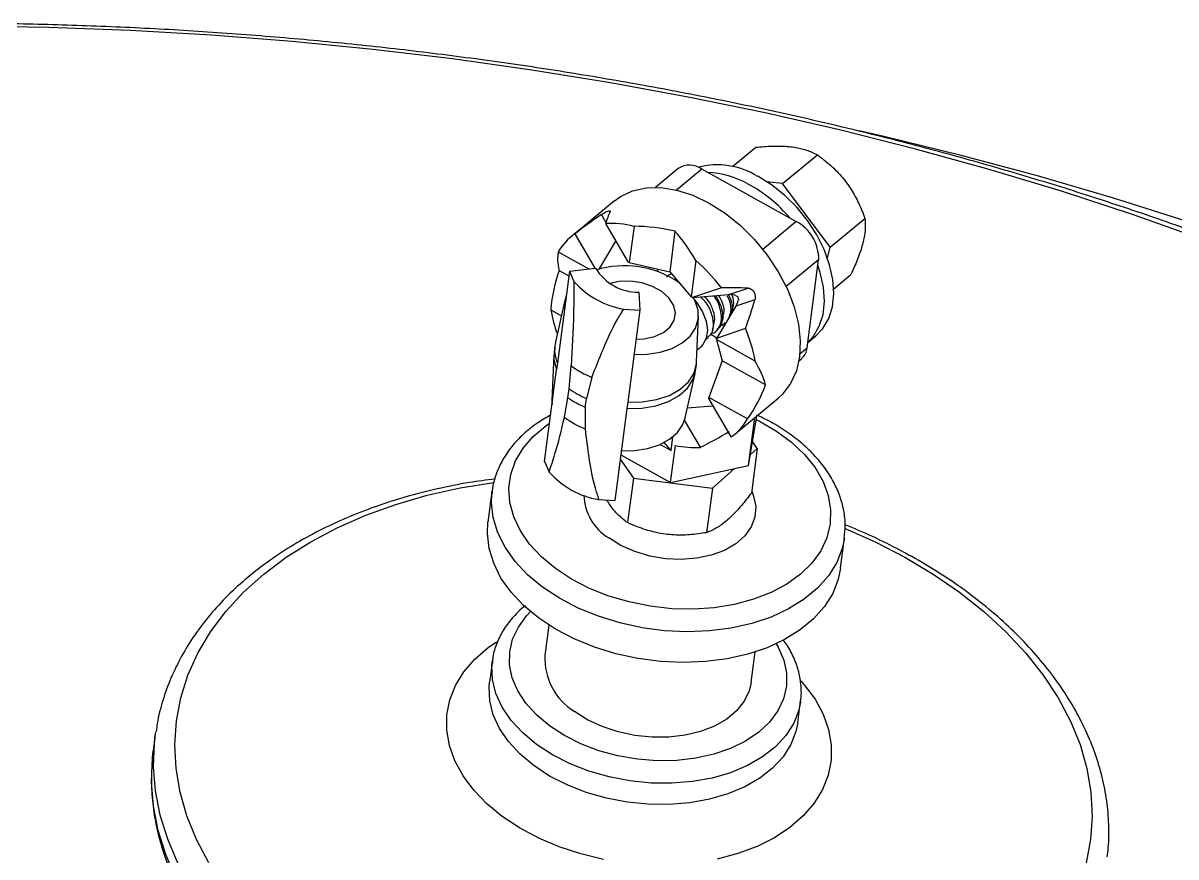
# Model space of a CAD drawing. Header units: millimetres. Extents: x 107291 to 113922, y -130611 to -125922.
# Drawn here: x 111815.9 to 111930.9, y -128585.9 to -128502.6 of the extents above; entities that cross this region are included whole.
import ezdxf

# ---------------------------------------------------------------- set-up
doc = ezdxf.new("R2010")
doc.units = ezdxf.units.MM
doc.header["$LTSCALE"] = 13
doc.layers.add('几何体', color=7, linetype='Continuous')

msp = doc.modelspace()

# ---------------------------------------------------------------- linework, layer by layer
at = {"layer": '几何体'}
for p, q in [((111886.63, -128516.98), (111888.97, -128515.04)), ((111891.64, -128518.67), (111895.11, -128515.8)), ((111881.21, -128517.17), (111878.94, -128519.05)), ((111883.57, -128517.23), (111881.04, -128519.32)), ((111892.97, -128522.45), (111883.57, -128517.23)), ((111891.64, -128518.67), (111890.06, -128518.48)), ((111896.38, -128525.03), (111891.64, -128518.67)), ((111874.88, -128520.38), (111870.54, -128523.97)), ((111874.01, -128522.52), (111873.56, -128521.76)), ((111889.65, -128525.21), (111892.97, -128522.45)), ((111896.38, -128525.03), (111899.85, -128522.16)), ((111873.96, -128522.66), (111876.21, -128526.48)), ((111876.82, -128522.94), (111876.34, -128526.55)), ((111880.9, -128523.43), (111880.37, -128527.49)), ((111870.9, -128523.7), (111872.91, -128527.12)), ((111873.32, -128527.22), (111874.99, -128524.42)), ((111869.26, -128525.5), (111872.31, -128527.18)), ((111896.11, -128526.1), (111896.38, -128525.03)), ((111876.34, -128526.55), (111876.21, -128526.48)), ((111876.34, -128526.55), (111880.37, -128527.49)), ((111882.99, -128526.36), (111882.52, -128529.98)), ((111895.23, -128526.28), (111892, -128528.96)), ((111894.08, -128535.08), (111895.23, -128526.28)), ((111870.37, -128527.41), (111869.17, -128536.6)), ((111869.35, -128527.34), (111870.31, -128527.88)), ((111870.37, -128527.41), (111872.97, -128527.11)), ((111870.37, -128527.41), (111870.81, -128528.45)), ((111879.17, -128527.21), (111879.14, -128527.44)), ((111880.37, -128527.49), (111882.52, -128529.98)), ((111896.74, -128529.18), (111898.45, -128527.76)), ((111885.53, -128529.08), (111882.65, -128530.05)), ((111886.27, -128529.75), (111888.19, -128529.1)), ((111869.94, -128530.19), (111868.96, -128534.62)), ((111877.3, -128529.51), (111877.38, -128531.3)), ((111882.65, -128530.05), (111882.52, -128529.98)), ((111882.65, -128530.05), (111886.27, -128529.75)), ((111888.88, -128530.26), (111886.96, -128530.91)), ((111868.51, -128531.27), (111869.57, -128531.86)), ((111875.78, -128531.21), (111877.38, -128531.3)), ((111877.38, -128531.3), (111876.18, -128540.49)), ((111886.96, -128530.91), (111885.05, -128534.12)), ((111883.06, -128536.47), (111883.25, -128531.93)), ((111885.95, -128532.58), (111885.98, -128532.56)), ((111884.46, -128533.71), (111885.08, -128534.06)), ((111885.01, -128533.36), (111885.15, -128533.25)), ((111887.92, -128533.15), (111885.05, -128534.12)), ((111894.15, -128534.54), (111894.95, -128533.88)), ((111868.91, -128534.88), (111868.83, -128535.51)), ((111883.11, -128535.27), (111883.45, -128534.99)), ((111883.99, -128534.2), (111884.21, -128534.02)), ((111885.03, -128534.25), (111885.05, -128534.12)), ((111888.9, -128536.39), (111885.03, -128534.25)), ((111885.03, -128534.25), (111885.59, -128536.35)), ((111893.36, -128535.67), (111894.08, -128535.08)), ((111868.81, -128535.78), (111868.62, -128540.31)), ((111893.27, -128536.35), (111893.55, -128536.12)), ((111867.88, -128546.41), (111869.09, -128537.23)), ((111869.17, -128536.6), (111869.09, -128537.23)), ((111870.33, -128539.17), (111870.54, -128536.88)), ((111882.95, -128537.36), (111883.03, -128536.73)), ((111885.59, -128536.35), (111884.27, -128540.02)), ((111889.93, -128538.76), (111885.59, -128536.35)), ((111872.6, -128538.02), (111872.07, -128540.13)), ((111881.92, -128542.06), (111882.91, -128537.63)), ((111870.22, -128540.05), (111870.33, -128539.17)), ((111868.62, -128540.31), (111868.63, -128540.71)), ((111869.87, -128542), (111870.22, -128540.05)), ((111871.95, -128541.01), (111872.07, -128540.13)), ((111876.18, -128540.49), (111876.1, -128541.12)), ((111884.26, -128540.14), (111884.27, -128540.02)), ((111886.51, -128543.96), (111884.26, -128540.14)), ((111888.14, -128542.16), (111884.27, -128540.02)), ((111886.87, -128543.69), (111891.2, -128540.1)), ((111871.95, -128541.01), (111871.93, -128543.15)), ((111876.1, -128541.12), (111874.89, -128550.3)), ((111884.69, -128540.89), (111882.13, -128541.1)), ((111888.24, -128546.83), (111889.05, -128541.88)), ((111883.44, -128545), (111881.86, -128542.3)), ((111888.24, -128546.83), (111888.87, -128542.03)), ((111880.51, -128545.32), (111880.69, -128543.95)), ((111879.42, -128544.71), (111880.51, -128545.32)), ((111880.51, -128545.32), (111879.82, -128544.52)), ((111880.46, -128548.52), (111880.95, -128544.81)), ((111888.42, -128545.72), (111889.11, -128545.11)), ((111889.11, -128545.11), (111888.52, -128549.56)), ((111889.11, -128545.11), (111888.63, -128544.43)), ((111867.88, -128546.41), (111868.33, -128547.46)), ((111875.43, -128546.17), (111876.75, -128548.08)), ((111875.49, -128545.76), (111880.46, -128548.52)), ((111880.46, -128548.52), (111888.24, -128546.83)), ((111884.63, -128549.07), (111886.81, -128547.14)), ((111876.75, -128548.08), (111876.17, -128552.52)), ((111876.75, -128548.08), (111884.63, -128549.07)), ((111862.64, -128549.41), (111862.24, -128552.48)), ((111862.61, -128549.66), (111862.64, -128549.41)), ((111884.63, -128549.07), (111884.05, -128553.52)), ((111873.3, -128550.21), (111874.89, -128550.3)), ((111897.41, -128557.08), (111897.82, -128554.02)), ((111868.32, -128562.74), (111867.92, -128565.78)), ((111888.5, -128568.48), (111888.9, -128565.43)), ((111862.68, -128566.32), (111862.4, -128568.44)), ((111862.66, -128566.51), (111862.68, -128566.32)), ((111893.15, -128572.47), (111893.43, -128570.34)), ((111893.43, -128570.34), (111893.42, -128570.44)), ((111829.05, -128573.78), (111828.85, -128575.31)), ((111829.05, -128573.78), (111829.1, -128573.39))]:
    msp.add_line(p, q, dxfattribs=at)
at = {"layer": '几何体', "flags": 128}
for points in [[(111933.47, -128524.21), (111926.53, -128521.75), (111919.46, -128519.43), (111912.24, -128517.26), (111904.9, -128515.22), (111897.44, -128513.34), (111889.88, -128511.61), (111882.21, -128510.03), (111874.45, -128508.61), (111866.62, -128507.34), (111858.71, -128506.23), (111850.74, -128505.27), (111842.71, -128504.48), (111834.65, -128503.85), (111826.55, -128503.38), (111818.43, -128503.08), (111810.29, -128502.94)], [(111931.91, -128522.42), (111924.55, -128520.09), (111917.06, -128517.9), (111909.45, -128515.86), (111901.72, -128513.96), (111899.26, -128513.39)], [(111894.95, -128533.88), (111895.66, -128533.13), (111896.24, -128532.13), (111896.6, -128530.96), (111896.74, -128529.66), (111896.65, -128528.24), (111896.33, -128526.77), (111895.79, -128525.26), (111895.05, -128523.78), (111894.12, -128522.35), (111893.04, -128521.02), (111891.82, -128519.82), (111890.52, -128518.78), (111889.15, -128517.94)], [(111874.88, -128520.38), (111875.45, -128519.96), (111876.65, -128519.39)], [(111876.65, -128519.39), (111878.01, -128519.1), (111879.49, -128519.07), (111881.06, -128519.32), (111882.67, -128519.84), (111884.3, -128520.61), (111885.89, -128521.63), (111887.42, -128522.85), (111888.84, -128524.26), (111890.11, -128525.81), (111891.21, -128527.47)], [(111894.15, -128534.53), (111894.72, -128533.91), (111895.3, -128532.91), (111895.67, -128531.74), (111895.8, -128530.43), (111895.71, -128529.02), (111895.39, -128527.54), (111895.16, -128526.83)], [(111891.21, -128527.47), (111892.11, -128529.2), (111892.78, -128530.96), (111893.22, -128532.69), (111893.4, -128534.37), (111893.33, -128535.95), (111893.01, -128537.38), (111892.44, -128538.64), (111891.64, -128539.69), (111891.2, -128540.1)], [(111877, -128534.21), (111877.82, -128534.17), (111878.86, -128533.94), (111879.74, -128533.53), (111880.41, -128532.97), (111880.82, -128532.3), (111880.94, -128531.56), (111880.76, -128530.81), (111880.3, -128530.09), (111879.58, -128529.45), (111878.66, -128528.94), (111877.6, -128528.59), (111876.46, -128528.42), (111875.33, -128528.45), (111874.4, -128528.64)], [(111870.06, -128529.79), (111869.93, -128530.24), (111869.89, -128531.09)], [(111876.76, -128535.73), (111878.12, -128535.71), (111879.43, -128535.5), (111880.61, -128535.12), (111881.61, -128534.57), (111882.41, -128533.89), (111882.95, -128533.09), (111883.22, -128532.22), (111883.21, -128531.31), (111882.91, -128530.4), (111882.72, -128530.05)], [(111882.84, -128530.26), (111883.09, -128530.57), (111883.64, -128531.46), (111884, -128532.4), (111884.13, -128533.3), (111884.02, -128534.1), (111883.69, -128534.74), (111883.45, -128534.99)], [(111868.83, -128535.51), (111868.82, -128536.24), (111869.09, -128537.23)], [(111876.1, -128541.12), (111877.58, -128541.09), (111878.98, -128540.87), (111880.25, -128540.44), (111881.33, -128539.84), (111882.16, -128539.08), (111882.71, -128538.21), (111882.95, -128537.36)], [(111876.18, -128540.49), (111877.66, -128540.47), (111879.07, -128540.24), (111880.34, -128539.81), (111881.41, -128539.21), (111882.24, -128538.45), (111882.8, -128537.58), (111883.05, -128536.62), (111883.06, -128536.47)], [(111868.97, -128557.11), (111867.57, -128555.93), (111866.39, -128554.66), (111865.47, -128553.32), (111864.81, -128551.93), (111864.42, -128550.51), (111864.33, -128549.09), (111864.52, -128547.7), (111864.99, -128546.35), (111865.74, -128545.08), (111866.75, -128543.91), (111868, -128542.86), (111868.38, -128542.59)], [(111888.99, -128542.23), (111889.32, -128542.4), (111891.02, -128543.38), (111892.53, -128544.5), (111893.82, -128545.72), (111894.87, -128547.03), (111895.67, -128548.41), (111896.19, -128549.82), (111896.43, -128551.24), (111896.39, -128552.65), (111896.05, -128554.02), (111895.44, -128555.33), (111894.56, -128556.55), (111893.43, -128557.66), (111892.06, -128558.65), (111890.49, -128559.49), (111888.73, -128560.17), (111886.83, -128560.68), (111884.81, -128561.01), (111882.71, -128561.15), (111880.58, -128561.11), (111878.43, -128560.87), (111876.33, -128560.44), (111874.29, -128559.85), (111872.36, -128559.08), (111870.58, -128558.16), (111868.97, -128557.11), (111868.97, -128557.11)], [(111875.5, -128545.35), (111876.86, -128545.33), (111878.17, -128545.13), (111879.35, -128544.74), (111880.36, -128544.2), (111881.15, -128543.51), (111881.69, -128542.72), (111881.92, -128542.06)], [(111834.39, -128586.47), (111833.17, -128584.15), (111832.21, -128581.8), (111831.52, -128579.43), (111831.12, -128577.05), (111831, -128574.67), (111831.15, -128572.32), (111831.59, -128570.01), (111832.31, -128567.74), (111833.3, -128565.54), (111834.56, -128563.42), (111836.08, -128561.39), (111837.86, -128559.46), (111839.87, -128557.65), (111842.1, -128555.97), (111844.56, -128554.42), (111847.21, -128553.03), (111850.04, -128551.78), (111853.04, -128550.7), (111856.18, -128549.79), (111859.45, -128549.05), (111862.83, -128548.5)], [(111867.69, -128558.96), (111866.2, -128557.72), (111864.95, -128556.39), (111863.94, -128554.98), (111863.21, -128553.52), (111862.75, -128552.02), (111862.58, -128550.53), (111862.61, -128549.66)], [(111888.55, -128549.39), (111888.74, -128549.87), (111888.96, -128550.92), (111888.87, -128551.96), (111888.5, -128552.94), (111887.86, -128553.85), (111886.96, -128554.64), (111885.83, -128555.29), (111884.52, -128555.77), (111883.07, -128556.08), (111881.53, -128556.2), (111879.95, -128556.12), (111878.38, -128555.86), (111876.88, -128555.41), (111875.5, -128554.79), (111874.29, -128554.03)], [(111867.29, -128562.02), (111865.8, -128560.79), (111864.55, -128559.46), (111863.54, -128558.05), (111862.81, -128556.58), (111862.35, -128555.09), (111862.18, -128553.59), (111862.24, -128552.48)], [(111897.89, -128553.09), (111900.86, -128554.43), (111903.84, -128555.97), (111906.65, -128557.66), (111909.27, -128559.47), (111911.7, -128561.39), (111913.91, -128563.42), (111915.89, -128565.55), (111917.63, -128567.75), (111919.12, -128570.01), (111920.35, -128572.33), (111921.31, -128574.68), (111921.99, -128577.05), (111922.4, -128579.43), (111922.52, -128581.81), (111922.36, -128584.16), (111921.92, -128586.47)], [(111897.81, -128554.07), (111897.59, -128555.11), (111897.04, -128556.51), (111896.22, -128557.84), (111895.13, -128559.06), (111893.8, -128560.16), (111892.24, -128561.13), (111890.49, -128561.94), (111888.57, -128562.58), (111886.51, -128563.05), (111884.35, -128563.32), (111882.12, -128563.41), (111879.86, -128563.31), (111877.61, -128563.01), (111875.4, -128562.53), (111873.26, -128561.87), (111871.25, -128561.05), (111869.38, -128560.07), (111867.69, -128558.96)], [(111897.41, -128557.08), (111897.19, -128558.17), (111896.64, -128559.58), (111895.81, -128560.9), (111894.73, -128562.13), (111893.39, -128563.23), (111891.84, -128564.19), (111890.09, -128565.01), (111888.17, -128565.65), (111886.11, -128566.11), (111883.95, -128566.39), (111881.72, -128566.48), (111879.46, -128566.37), (111877.2, -128566.08), (111874.99, -128565.6), (111872.86, -128564.94), (111870.85, -128564.12), (111868.98, -128563.14), (111867.29, -128562.02)], [(111868.38, -128572.81), (111867.09, -128571.72), (111866.03, -128570.55), (111865.22, -128569.3), (111864.67, -128568.01), (111864.4, -128566.7), (111864.41, -128565.4), (111864.7, -128564.14), (111865.27, -128562.94), (111866.09, -128561.82), (111866.49, -128561.4)], [(111863.67, -128581.85), (111862.14, -128580.59), (111860.83, -128579.23), (111859.76, -128577.8), (111858.95, -128576.31), (111858.41, -128574.78), (111858.14, -128573.24), (111858.15, -128571.72), (111858.44, -128570.22), (111859.01, -128568.79), (111859.84, -128567.42), (111860.93, -128566.16), (111862.26, -128565), (111863.09, -128564.42)], [(111891.01, -128564.61), (111891.2, -128564.96), (111891.75, -128566.25), (111892.02, -128567.56), (111892.01, -128568.86), (111891.72, -128570.12), (111891.16, -128571.32), (111890.33, -128572.44), (111889.25, -128573.45), (111887.95, -128574.33), (111886.45, -128575.07), (111884.79, -128575.64), (111882.99, -128576.04), (111881.09, -128576.26), (111879.13, -128576.29), (111877.16, -128576.14), (111875.2, -128575.8), (111873.31, -128575.29), (111871.52, -128574.61), (111869.86, -128573.77), (111868.38, -128572.81)], [(111867.09, -128574.66), (111865.71, -128573.51), (111864.57, -128572.26), (111863.67, -128570.94), (111863.04, -128569.57), (111862.7, -128568.17), (111862.64, -128566.78), (111862.66, -128566.51)], [(111866.81, -128576.78), (111865.44, -128575.63), (111864.29, -128574.38), (111863.39, -128573.06), (111862.77, -128571.69), (111862.42, -128570.3), (111862.36, -128568.91), (111862.4, -128568.47)], [(111888.5, -128568.48), (111888.31, -128569.31), (111887.81, -128570.35), (111887.05, -128571.3), (111886.06, -128572.13), (111884.85, -128572.83), (111883.45, -128573.38), (111881.92, -128573.75), (111880.28, -128573.94), (111878.59, -128573.95), (111876.88, -128573.77), (111875.22, -128573.41), (111873.63, -128572.88), (111872.17, -128572.19), (111870.88, -128571.36)], [(111893.44, -128568.31), (111893.8, -128568.72), (111894.87, -128570.15), (111895.68, -128571.64), (111896.22, -128573.17), (111896.49, -128574.71), (111896.48, -128576.23), (111896.19, -128577.72), (111895.62, -128579.16), (111894.79, -128580.53), (111893.7, -128581.79), (111892.37, -128582.95), (111890.83, -128583.97), (111889.09, -128584.85), (111887.17, -128585.56), (111885.11, -128586.11)], [(111893.42, -128570.44), (111893.25, -128571.24), (111892.74, -128572.55), (111891.96, -128573.78), (111890.92, -128574.9), (111889.63, -128575.91), (111888.14, -128576.77), (111886.45, -128577.48), (111884.61, -128578.02), (111882.65, -128578.37), (111880.6, -128578.54), (111878.51, -128578.52), (111876.4, -128578.31), (111874.33, -128577.91), (111872.32, -128577.33), (111870.43, -128576.59), (111868.67, -128575.69), (111867.09, -128574.66)], [(111893.15, -128572.48), (111892.97, -128573.36), (111892.46, -128574.67), (111891.68, -128575.9), (111890.64, -128577.03), (111889.36, -128578.03), (111887.86, -128578.9), (111886.18, -128579.6), (111884.34, -128580.14), (111882.37, -128580.5), (111880.32, -128580.66), (111878.23, -128580.64), (111876.12, -128580.43), (111874.05, -128580.03), (111872.05, -128579.46), (111870.15, -128578.71), (111868.39, -128577.82), (111866.81, -128576.78)], [(111842.67, -128599.55), (111840.2, -128597.59), (111837.95, -128595.53), (111835.92, -128593.38), (111834.13, -128591.15), (111832.59, -128588.86), (111831.31, -128586.51), (111830.29, -128584.13), (111829.54, -128581.72), (111829.07, -128579.3), (111828.88, -128576.89), (111828.97, -128574.49), (111829.05, -128573.78)], [(111842.47, -128601.07), (111840, -128599.11), (111837.75, -128597.05), (111835.72, -128594.9), (111833.93, -128592.68), (111832.39, -128590.38), (111831.11, -128588.04), (111830.09, -128585.65), (111829.34, -128583.24), (111828.87, -128580.82), (111828.68, -128578.41), (111828.77, -128576.01), (111828.85, -128575.31)], [(111873.76, -128586.14), (111871.51, -128585.59), (111869.35, -128584.88), (111867.3, -128584.02), (111865.4, -128583), (111863.67, -128581.85)]]:
    msp.add_lwpolyline(points, dxfattribs=at)
at = {"layer": '几何体'}
for centre, radius, start, end in [((111882.35, -128518.9), 2.07, 53.7853, 123.3478), ((111885.12, -128524.43), 7.63, 58.1185, 104.7186), ((111883.69, -128526.79), 9.25, 60.7715, 87.1671), ((111881.09, -128531.73), 14.83, 40.3577, 61.3099), ((111890.99, -128526.2), 4.25, 358.9076, 62.092), ((111874.53, -128531.67), 9.02, 75.3304, 93.6298), ((111874.06, -128528.22), 5.52, 124.9894, 150.4184), ((111875.89, -128536.38), 9.51, 55.5582, 107.5399), ((111870.05, -128540.99), 19.53, 37.581, 48.5016), ((111877.22, -128524.56), 4.95, 210.9791, 270.9711), ((111877.18, -128522.84), 8.48, 221.399, 260.5512), ((111882.6, -128528.78), 14.31, 190.0193, 200.1464), ((111874.32, -128539), 14.81, 10.1529, 23.2896), ((111872.06, -128535.29), 3.17, 167.7502, 204.2321), ((111892.52, -128534.93), 1.57, 311.02, 354.6657), ((111876.21, -128529.08), 9.64, 233.9636, 247.9866), ((111875.93, -128531.12), 9.8, 235.1603, 246.7899), ((111875.82, -128532), 9.8, 235.1603, 246.7899), ((111875.54, -128534.21), 9.64, 233.9636, 247.9866), ((111883.34, -128539.44), 5.52, 304.9894, 330.4184), ((111882.86, -128536.21), 8.81, 257.4429, 273.7659), ((111874.69, -128541.85), 8.48, 221.399, 260.5512), ((111877, -128549.6), 5.2, 182.2027, 238.5522), ((111874.04, -128566.12), 6.12, 176.8185, 238.9113)]:
    msp.add_arc(centre, radius, start, end, dxfattribs=at)
for centre, major_axis, ratio, start_param, end_param in [((111881.05, -128531.89), (20.52, 13.37), 0.513306, 1.601215, 1.736212), ((111881.05, -128531.89), (-3.77, 13.09), 0.514741, 0.517382, 0.65238), ((111879.64, -128533.05), (13.13, -4.38), 0.694542, 1.704786, 2.009479), ((111879.64, -128533.05), (-4.7, 12.54), 0.442965, 5.102232, 5.406925), ((111879.64, -128533.05), (10.01, -8.29), 0.365326, 3.310116, 3.614809), ((111879.64, -128533.05), (-1.22, 13.44), 0.827195, 1.058241, 1.362933), ((111881.05, -128531.89), (20.59, 0.67), 0.132534, 1.212127, 1.347124), ((111886.81, -128530.38), (1.01, -0.37), 0.512945, 1.64449, 2.3135), ((111886.81, -128530.38), (0.345, 0.927), 0.364012, 4.244958, 4.913968), ((111881.05, -128531.89), (7.9, 21.25), 0.304046, 4.766162, 4.90116), ((111879.64, -128533.05), (10.01, -8.29), 0.365326, 0.473216, 0.777909), ((111879.64, -128533.05), (-1.22, 13.44), 0.827195, 3.895141, 4.199833), ((111881.05, -128531.89), (20.52, 13.37), 0.513306, 4.500572, 4.635569)]:
    msp.add_ellipse(centre, major_axis=major_axis, ratio=ratio, start_param=start_param, end_param=end_param, dxfattribs=at)
for points, knots in [([(112045.04, -128636.45), (112044.92, -128635), (112044.68, -128632.02), (112043.99, -128627.54), (112043.07, -128623.01), (112041.89, -128618.5), (112040.46, -128614.01), (112038.78, -128609.55), (112036.85, -128605.13), (112034.68, -128600.74), (112032.27, -128596.4), (112029.61, -128592.11), (112026.71, -128587.87), (112023.58, -128583.68), (112020.21, -128579.56), (112016.62, -128575.51), (112012.8, -128571.53), (112008.76, -128567.62), (112004.51, -128563.8), (112000.04, -128560.06), (111995.37, -128556.42), (111990.49, -128552.86), (111985.43, -128549.41), (111980.17, -128546.05), (111974.73, -128542.8), (111969.11, -128539.65), (111963.32, -128536.62), (111957.37, -128533.7), (111951.25, -128530.89), (111944.99, -128528.21), (111938.58, -128525.65), (111932.03, -128523.21), (111925.35, -128520.9), (111918.55, -128518.72), (111911.62, -128516.67), (111904.59, -128514.75), (111897.46, -128512.97), (111890.23, -128511.32), (111882.92, -128509.82), (111875.52, -128508.45), (111868.06, -128507.22), (111860.53, -128506.14), (111852.94, -128505.2), (111845.31, -128504.41), (111837.63, -128503.76), (111829.93, -128503.25), (111822.2, -128502.9), (111814.45, -128502.69), (111806.7, -128502.62), (111798.95, -128502.71), (111791.2, -128502.94), (111783.47, -128503.31), (111775.77, -128503.84), (111768.1, -128504.51), (111760.48, -128505.32), (111752.9, -128506.28), (111745.37, -128507.38), (111737.93, -128508.64), (111732.93, -128509.54), (111730.44, -128510.06), (111730.38, -128510.07)], [0, 0, 0, 0, 0.016493, 0.033753, 0.051025, 0.068315, 0.085628, 0.102968, 0.120336, 0.137735, 0.155164, 0.172623, 0.19011, 0.207623, 0.22516, 0.242717, 0.260292, 0.277882, 0.295484, 0.313095, 0.330713, 0.348337, 0.365964, 0.383593, 0.401223, 0.418852, 0.43648, 0.454106, 0.47173, 0.489352, 0.506971, 0.524587, 0.5422, 0.55981, 0.577417, 0.595022, 0.612623, 0.630223, 0.64782, 0.665415, 0.683008, 0.700599, 0.718189, 0.735778, 0.753365, 0.770951, 0.788537, 0.806122, 0.823707, 0.841292, 0.858877, 0.876463, 0.894049, 0.911636, 0.929224, 0.946813, 0.964404, 0.981996, 0.99959, 1, 1, 1, 1]), ([(111888.97, -128515.04), (111889.51, -128515), (111890.6, -128514.9), (111892.13, -128514.93), (111893.47, -128515.13), (111894.43, -128515.45), (111894.92, -128515.71), (111895.11, -128515.8)], [0, 0, 0, 0, 0.213245, 0.431498, 0.645486, 0.868042, 1, 1, 1, 1]), ([(111895.11, -128515.8), (111895.39, -128516.01), (111896.12, -128516.55), (111897.21, -128517.57), (111898.27, -128518.87), (111899.09, -128520.29), (111899.57, -128521.39), (111899.8, -128522.02), (111899.85, -128522.16)], [0, 0, 0, 0, 0.136843, 0.346229, 0.555177, 0.749713, 0.944655, 1, 1, 1, 1]), ([(111873.56, -128521.76), (111873.64, -128521.72), (111873.79, -128521.62), (111874.02, -128521.49), (111874.22, -128521.41), (111874.37, -128521.37), (111874.46, -128521.39), (111874.44, -128521.44), (111874.44, -128521.47)], [0, 0, 0, 0, 0.163826, 0.327654, 0.491393, 0.654851, 0.818278, 1, 1, 1, 1]), ([(111899.85, -128522.16), (111899.87, -128522.44), (111899.92, -128523.02), (111899.79, -128524.11), (111899.43, -128525.41), (111898.95, -128526.65), (111898.59, -128527.46), (111898.45, -128527.76)], [0, 0, 0, 0, 0.213245, 0.431498, 0.645486, 0.868042, 1, 1, 1, 1]), ([(111880.5, -128527.71), (111880.41, -128527.74), (111880.23, -128527.81), (111880.11, -128527.95), (111880.04, -128528.03)], [0, 0, 0, 0, 0.460517, 1, 1, 1, 1]), ([(111870.81, -128528.45), (111870.81, -128529.5), (111870.79, -128532.41), (111870.64, -128535.14), (111870.54, -128536.88)], [0, 0, 0, 0, 0.358563, 1, 1, 1, 1]), ([(111888.19, -128529.1), (111888.26, -128529.11), (111888.4, -128529.13), (111888.61, -128529.27), (111888.77, -128529.47), (111888.88, -128529.72), (111888.93, -128530), (111888.89, -128530.17), (111888.88, -128530.26)], [0, 0, 0, 0, 0.163826, 0.327654, 0.491393, 0.654851, 0.818278, 1, 1, 1, 1]), ([(111884.17, -128533.97), (111884.26, -128533.91), (111884.6, -128533.71), (111884.8, -128532.93), (111884.66, -128531.8), (111884.19, -128530.72), (111883.67, -128530.18), (111883.49, -128529.98)], [0, 0, 0, 0, 0.097367, 0.351145, 0.604923, 0.860426, 1, 1, 1, 1]), ([(111884.77, -128532.61), (111884.8, -128532.53), (111884.93, -128532.21), (111884.75, -128531.38), (111884.39, -128530.5), (111883.98, -128530.07), (111883.88, -128529.95)], [0, 0, 0, 0, 0.108644, 0.483496, 0.860904, 1, 1, 1, 1]), ([(111884.49, -128533.61), (111884.51, -128533.61), (111884.85, -128533.61), (111885.28, -128533.15), (111885.62, -128532.29), (111885.44, -128531.13), (111885.11, -128530.26), (111884.79, -128529.89), (111884.78, -128529.87)], [0, 0, 0, 0, 0.011181, 0.257201, 0.501559, 0.745918, 0.991938, 1, 1, 1, 1]), ([(111885.1, -128533.19), (111885.2, -128533.14), (111885.54, -128532.94), (111885.73, -128532.15), (111885.63, -128531.03), (111885.19, -128530.24), (111884.98, -128529.86)], [0, 0, 0, 0, 0.1148748, 0.4142849, 0.7136949, 1, 1, 1, 1]), ([(111885.71, -128531.83), (111885.74, -128531.76), (111885.87, -128531.43), (111885.75, -128530.7), (111885.41, -128530.09), (111885.28, -128529.83)], [0, 0, 0, 0, 0.144083, 0.64121, 1, 1, 1, 1]), ([(111886.26, -128532.08), (111886.35, -128531.88), (111886.56, -128531.42), (111886.48, -128530.58), (111886.19, -128530.03), (111886.11, -128529.87)], [0, 0, 0, 0, 0.3346766, 0.8136684, 1, 1, 1, 1]), ([(111886.52, -128531.6), (111886.56, -128531.52), (111886.7, -128531.16), (111886.61, -128530.47), (111886.33, -128529.93), (111886.25, -128529.78)], [0, 0, 0, 0, 0.1724146, 0.774997, 1, 1, 1, 1]), ([(111886.65, -128531.05), (111886.68, -128530.98), (111886.8, -128530.66), (111886.76, -128530.16), (111886.58, -128529.8), (111886.57, -128529.78)], [0, 0, 0, 0, 0.217957, 0.969975, 1, 1, 1, 1]), ([(111886.93, -128529.84), (111886.97, -128529.86), (111887.06, -128529.89), (111887.16, -128529.98), (111887.21, -128530.1), (111887.23, -128530.21), (111887.22, -128530.28), (111887.21, -128530.32)], [0, 0, 0, 0, 0.213614, 0.427878, 0.626448, 0.816251, 1, 1, 1, 1]), ([(111872.6, -128538.02), (111872.98, -128537.07), (111873.73, -128535.15), (111874.75, -128532.86), (111875.55, -128531.58), (111875.78, -128531.21)], [0, 0, 0, 0, 0.415167, 0.831259, 1, 1, 1, 1]), ([(111886.59, -128531.52), (111886.61, -128531.47), (111886.64, -128531.32), (111886.67, -128531.18), (111886.69, -128531.09)], [0, 0, 0, 0, 0.375707, 1, 1, 1, 1]), ([(111884.69, -128533.19), (111884.71, -128533.1), (111884.75, -128532.91), (111884.79, -128532.73), (111884.81, -128532.64)], [0, 0, 0, 0, 0.500005, 1, 1, 1, 1]), ([(111885.43, -128532.83), (111885.44, -128532.83), (111885.66, -128532.83), (111885.79, -128532.68), (111885.91, -128532.53)], [0, 0, 0, 0, 0.068406, 1, 1, 1, 1]), ([(111885.63, -128532.41), (111885.65, -128532.32), (111885.69, -128532.14), (111885.73, -128531.96), (111885.75, -128531.87)], [0, 0, 0, 0, 0.500005, 1, 1, 1, 1]), ([(111868.49, -128541.79), (111868.02, -128542.06), (111867.02, -128542.63), (111865.73, -128543.68), (111864.6, -128544.88), (111863.7, -128546.18), (111863.06, -128547.57), (111862.71, -128548.75), (111862.66, -128549.47), (111862.64, -128549.7)], [0, 0, 0, 0, 0.144915, 0.305151, 0.46434, 0.621754, 0.776877, 0.929745, 1, 1, 1, 1]), ([(111868.33, -128547.46), (111868.53, -128546.88), (111869.1, -128545.25), (111869.57, -128543.27), (111869.87, -128542)], [0, 0, 0, 0, 0.358563, 1, 1, 1, 1]), ([(111897.79, -128554.07), (111897.84, -128553.64), (111897.94, -128552.73), (111897.77, -128551.31), (111897.38, -128549.85), (111896.75, -128548.43), (111895.88, -128547.04), (111894.78, -128545.73), (111893.47, -128544.49), (111891.96, -128543.37), (111890.49, -128542.45), (111889.47, -128541.98), (111889.07, -128541.79)], [0, 0, 0, 0, 0.089841, 0.191535, 0.293601, 0.39671, 0.501179, 0.60695, 0.713702, 0.821044, 0.928646, 1, 1, 1, 1]), ([(111871.93, -128543.15), (111872.05, -128544.13), (111872.29, -128546.11), (111872.71, -128548.48), (111873.17, -128549.83), (111873.3, -128550.21)], [0, 0, 0, 0, 0.415167, 0.831259, 1, 1, 1, 1]), ([(111862.94, -128548.16), (111862.08, -128548.27), (111860.12, -128548.53), (111857.14, -128549.13), (111854.01, -128549.93), (111851, -128550.9), (111848.13, -128552.02), (111845.4, -128553.29), (111842.83, -128554.71), (111840.45, -128556.27), (111838.25, -128557.96), (111836.26, -128559.77), (111834.49, -128561.7), (111832.95, -128563.72), (111831.64, -128565.84), (111830.57, -128568.02), (111829.77, -128570.27), (111829.3, -128572.06), (111829.17, -128573.11), (111829.14, -128573.37)], [0, 0, 0, 0, 0.048271, 0.110742, 0.173249, 0.235794, 0.298371, 0.360969, 0.423562, 0.486119, 0.548594, 0.610934, 0.673076, 0.734958, 0.79653, 0.857765, 0.918673, 0.979308, 1, 1, 1, 1]), ([(111888.52, -128549.56), (111888.2, -128549.98), (111887.53, -128550.84), (111886.52, -128551.94), (111885.52, -128552.78), (111884.7, -128553.26), (111884.23, -128553.45), (111884.05, -128553.52)], [0, 0, 0, 0, 0.213245, 0.431498, 0.645486, 0.868042, 1, 1, 1, 1]), ([(111876.17, -128552.52), (111876.1, -128552.48), (111875.81, -128552.27), (111875.27, -128551.81), (111874.64, -128551.12), (111874.27, -128550.51), (111874.11, -128550.26)], [0, 0, 0, 0, 0.095893, 0.433658, 0.770718, 1, 1, 1, 1]), ([(111884.05, -128553.52), (111883.49, -128553.6), (111882.35, -128553.77), (111880.59, -128553.78), (111878.82, -128553.5), (111877.35, -128553.04), (111876.49, -128552.66), (111876.17, -128552.52)], [0, 0, 0, 0, 0.213245, 0.431498, 0.645486, 0.868042, 1, 1, 1, 1]), ([(111924.01, -128585.88), (111924.06, -128585.58), (111924.21, -128584.51), (111924.21, -128582.64), (111924.02, -128580.28), (111923.56, -128577.92), (111922.86, -128575.57), (111921.91, -128573.24), (111920.72, -128570.95), (111919.29, -128568.71), (111917.64, -128566.52), (111915.76, -128564.41), (111913.68, -128562.38), (111911.39, -128560.44), (111908.92, -128558.61), (111906.28, -128556.9), (111903.48, -128555.31), (111900.69, -128553.91), (111898.77, -128553.1), (111897.88, -128552.73)], [0, 0, 0, 0, 0.023091, 0.083365, 0.14366, 0.204095, 0.264764, 0.325725, 0.386999, 0.44857, 0.510396, 0.572426, 0.634601, 0.696873, 0.759198, 0.821546, 0.88389, 0.946218, 1, 1, 1, 1]), ([(111865.98, -128560.81), (111865.91, -128560.86), (111865.4, -128561.23), (111864.63, -128562.05), (111863.72, -128563.25), (111863.09, -128564.56), (111862.74, -128565.66), (111862.7, -128566.33), (111862.69, -128566.54)], [0, 0, 0, 0, 0.035529, 0.258374, 0.478547, 0.69501, 0.907661, 1, 1, 1, 1]), ([(111893.39, -128570.45), (111893.41, -128570.36), (111893.53, -128569.82), (111893.5, -128568.8), (111893.29, -128567.42), (111892.81, -128566.06), (111892.27, -128564.99), (111891.82, -128564.41), (111891.69, -128564.23)], [0, 0, 0, 0, 0.042584, 0.257494, 0.472028, 0.68803, 0.906994, 1, 1, 1, 1]), ([(111828.94, -128574.9), (111828.86, -128575.4), (111828.67, -128576.69), (111828.64, -128578.77), (111828.82, -128581.13), (111829.27, -128583.49), (111829.96, -128585.85), (111830.9, -128588.17), (111832.08, -128590.47), (111833.49, -128592.71), (111835.14, -128594.9), (111837, -128597.02), (111839.08, -128599.05), (111841.02, -128600.71), (111842.71, -128602), (111844.46, -128603.26), (111846.7, -128604.7), (111849.5, -128606.28), (111852.45, -128607.74), (111855.52, -128609.05), (111858.69, -128610.22), (111861.96, -128611.23), (111865.31, -128612.1), (111868.71, -128612.79), (111872.15, -128613.33), (111875.61, -128613.7), (111879.08, -128613.9), (111882.54, -128613.93), (111885.96, -128613.79), (111889.33, -128613.48), (111892.64, -128613), (111895.86, -128612.36), (111898.98, -128611.55), (111901.98, -128610.58), (111904.85, -128609.45), (111907.58, -128608.17), (111910.13, -128606.75), (111912.51, -128605.18), (111914.7, -128603.48), (111916.68, -128601.66), (111918.44, -128599.73), (111919.97, -128597.7), (111921.27, -128595.59), (111922.32, -128593.4), (111923.11, -128591.14), (111923.61, -128589.2), (111923.75, -128588), (111923.79, -128587.58)], [0, 0, 0, 0, 0.014822, 0.037333, 0.05985, 0.082417, 0.105071, 0.127833, 0.150712, 0.173702, 0.196789, 0.219952, 0.243171, 0.266426, 0.279457, 0.291828, 0.315116, 0.338399, 0.361676, 0.384946, 0.408207, 0.43146, 0.454707, 0.47795, 0.501191, 0.524431, 0.547675, 0.570923, 0.594178, 0.617443, 0.64072, 0.664009, 0.687313, 0.71063, 0.733959, 0.757296, 0.780631, 0.803951, 0.82724, 0.850478, 0.87364, 0.896705, 0.919654, 0.942477, 0.965178, 0.987779, 1, 1, 1, 1])]:
    msp.add_open_spline(points, degree=3, knots=knots, dxfattribs=at)

doc.saveas('drawing.dxf')
